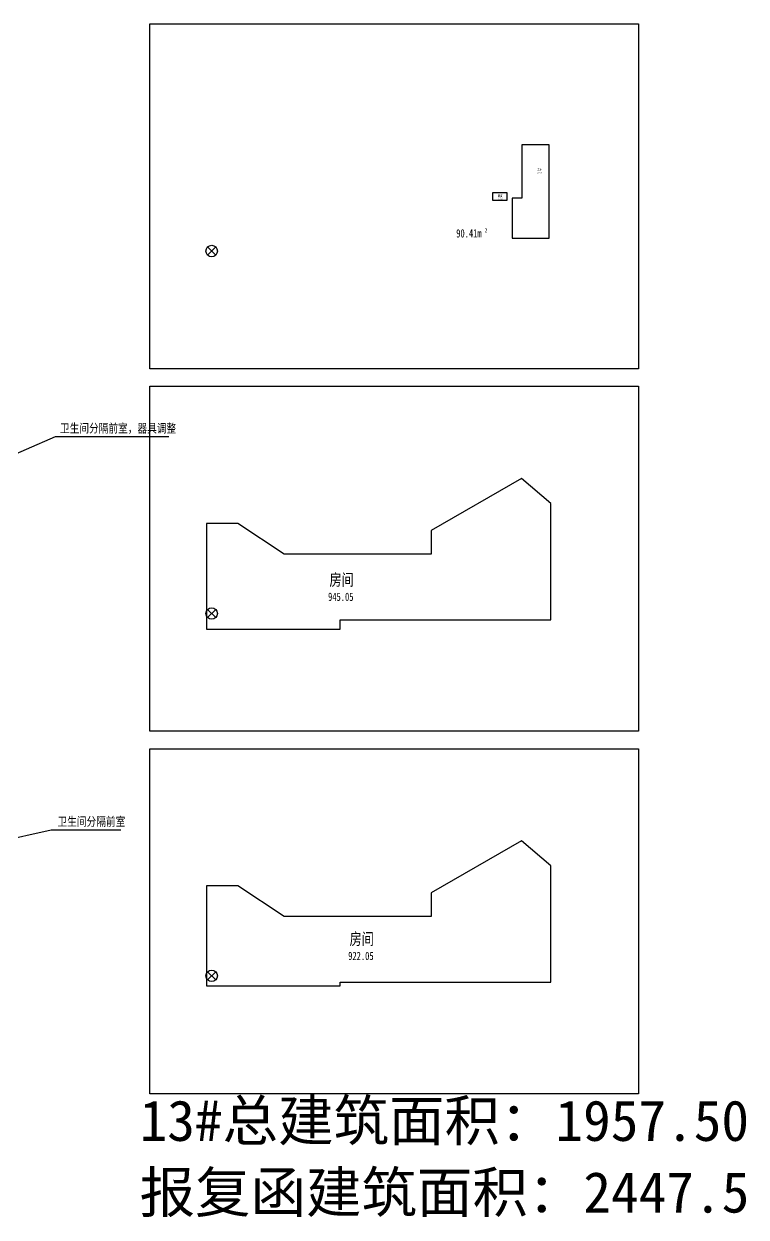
# Model space of a CAD drawing. Extents: x -228436 to 200315, y -41539 to 163917.
# Drawn here: x 75998 to 200315, y -41539 to 163915 of the extents above; entities that cross this region are included whole.
import ezdxf

# ---------------------------------------------------------------- set-up
doc = ezdxf.new("R2010")
doc.units = 0
doc.header["$LTSCALE"] = 1000
doc.header["$MEASUREMENT"] = 0
doc.layers.add('02-TEXT_房间', color=7, linetype='Continuous')
doc.layers.add('X-104 13#平面$0$建-标注-文本', color=254, linetype='Continuous')
for name, color, linetype, plot in [('04-不打印_辅助线', 165, 'Continuous', False), ('04-不打印_面积', 5, 'Continuous', False), ('X-104 13#平面$0$DIM_MODI', 6, 'Continuous', False)]:
    doc.layers.add(name, color=color, linetype=linetype, plot=plot)
doc.styles.add('_TCH_SPACE', font='STXIHEI_0.TTF', dxfattribs={"width": 0.75, "height": 5})
doc.styles.add('Arial', font='STXIHEI_0.TTF', dxfattribs={"width": 0.75, "height": 1750})
doc.styles.add('X-104 13#平面$0$_TCH_DIM', font='ros1.shx', dxfattribs={"width": 0.8, "bigfont": 'jd.shx'})

# ---------------------------------------------------------------- blocks, each defined once
blk = doc.blocks.new('X-104 13#平面')
at = {"layer": 'X-104 13#平面$0$DIM_MODI'}
for p, q in [((53638.1, 80857.4), (81446.6, 92840.8)), ((81446.6, 92840.8), (100970.5, 92840.8)), ((50788.2, 18494.3), (80674.7, 25131.1)), ((80674.7, 25131.1), (92675.2, 25131.1))]:
    blk.add_line(p, q, dxfattribs=at)
at = {"layer": 'X-104 13#平面$0$建-标注-文本', "style": 'X-104 13#平面$0$_TCH_DIM', "width": 0.8}
for s, height, p in [('卫生间分隔前室，器具调整', 1736.434, (82212.9, 93365.8)), ('卫生间分隔前室', 1736.43, (81785.9, 25656.1))]:
    blk.add_text(s, height=height, dxfattribs=at).set_placement(p)
blk = doc.blocks.new('fdsgdfg')
at = {"layer": '04-不打印_辅助线', "color": 2}
for p, q in [((-74165, 144386), (-72766, 145784)), ((-74165, 145784), (-72766, 144386)), ((-74165, 81986), (-72766, 83384)), ((-74165, 83384), (-72766, 81986)), ((-74165, 19586), (-72766, 20984)), ((-74165, 20984), (-72766, 19586))]:
    blk.add_line(p, q, dxfattribs=at)
at = {"layer": '04-不打印_辅助线'}
for points in [[(-84100, 184200), (0, 184200), (0, 124800), (-84100, 124800)], [(-84100, 121800), (0, 121800), (0, 62400), (-84100, 62400)], [(-84100, 59400), (0, 59400), (0, 0), (-84100, 0)]]:
    blk.add_lwpolyline(points, close=True, dxfattribs=at)
at = {"layer": '04-不打印_辅助线', "color": 2}
for centre in [(-73465, 145085), (-73465, 82685), (-73465, 20285)]:
    blk.add_circle(centre, 989, dxfattribs=at)

msp = doc.modelspace()

# ---------------------------------------------------------------- linework, layer by layer
at = {"layer": '04-不打印_面积', "color": 1}
for points in [[(166423.2, 127000), (166423.2, 143100), (161723.2, 143100), (161723.2, 133900), (160073.7, 133900), (160073.7, 127000)], [(156723.2, 134900), (159123.2, 134900), (159123.2, 133500), (156723.2, 133500)], [(166723.2, 61300), (166723.2, 81360), (161628.2, 85635), (146123.2, 76700), (146123.2, 72600), (120823.2, 72600), (112815.8, 77900), (107423.2, 77900), (107423.2, 59700), (130423.2, 59700), (130423.2, 61300)], [(166723.2, -1100), (166723.2, 18960), (161628.2, 23235), (146123.2, 14300), (146123.2, 10200), (120823.2, 10200), (112815.8, 15500), (107423.2, 15500), (107423.2, -1700), (130423.2, -1700), (130423.2, -1100)]]:
    msp.add_lwpolyline(points, close=True, dxfattribs=at)

# ---------------------------------------------------------------- block references
msp.add_blockref('X-104 13#平面', (0, 0))
at = {"layer": 'Defpoints'}
msp.add_blockref('fdsgdfg', (181788.7, -20285.2), dxfattribs=at)

# ---------------------------------------------------------------- texts
at = {"layer": '02-TEXT_房间', "style": '_TCH_SPACE', "width": 0.75}
for s, height, p in [('房间', 407.75, (164370, 138612.4)), ('87.05', 285.43, (164399, 138087.4)), ('房间', 407.75, (157560.4, 134057.1)), ('3.36', 285.43, (157668.9, 133532.1)), ('90.41m', 1427.13, (150419.5, 127136.4)), ('2', 713.6, (155335.6, 128011.4)), ('房间', 2038.76, (128603.8, 67183.5)), ('945.05', 1427.13, (128362.4, 64558.5)), ('房间', 2038.76, (132064.8, 5349.2)), ('922.05', 1427.13, (131823.4, 2724.2))]:
    msp.add_text(s, height=height, dxfattribs=at).set_placement(p)
at = {"layer": '04-不打印_辅助线', "color": 1, "style": 'Arial'}
msp.add_text('13#总建筑面积：1957.50', height=7000, rotation=0, dxfattribs=at).set_placement((95913.1, -28416.5))
at = {"layer": '04-不打印_辅助线', "style": '_TCH_SPACE', "width": 0.75}
msp.add_text('0.75', height=122.33, dxfattribs=at).set_placement((179983.3, -34973.5))
at = {"layer": 'Defpoints', "color": 2, "style": 'Arial'}
msp.add_text('报复函建筑面积：2447.5', height=7000, rotation=0, dxfattribs=at).set_placement((95913.1, -40755.7))

doc.saveas('drawing.dxf')
